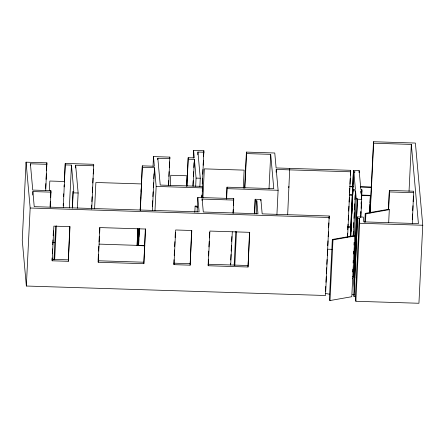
<?xml version="1.0" encoding="UTF-8"?>
<svg xmlns="http://www.w3.org/2000/svg" width="445" height="445" viewBox="0 0 445 445"><rect width="100%" height="100%" fill="white"/><g stroke="black" fill="none" stroke-linecap="round" stroke-linejoin="round"><path stroke-width="0.67" d="M45.724 190.555L46.87 162.837L26.066 162.175L22.25 240.189L26.35 286.024L325.523 295.502L329.205 216.003L262.172 213.878L260.881 199.449L255.191 199.265L254.479 213.767M30.332 165.173L30.399 163.793L47.003 164.322M26.35 286.024L30.165 208.01L26.066 162.175M32.713 195.021L32.886 191.567L50.986 192.14L50.24 207.331M45.624 188.38L45.857 183.546M46.063 179.402L46.33 173.878M46.502 170.429L46.736 165.596M46.803 164.216L46.87 162.837M49.345 190.738L49.818 181.032L64.62 181.499M50.074 206.536L50.313 201.702M50.513 197.558L50.852 190.655L32.752 190.082L30.399 163.793M52.16 260.798L53.856 226.127L69.999 226.639L68.302 261.31L52.16 260.798L52.093 257.928M52.299 253.767L52.538 248.911M52.738 244.75L52.977 239.894M53.178 235.733L53.417 230.883M53.995 259.902L55.647 226.116M54.679 259.607L56.331 225.821M63.196 205.529L63.296 203.46M63.629 196.557L63.769 193.792M64.102 186.889L64.208 184.82M64.341 182.055L65.254 163.415L93.711 164.316L91.748 208.61M63.29 207.709L65.254 163.415M69.359 207.898L71.45 165.095L65.387 164.9M68.302 261.31L69.798 226.538M72.296 207.926L73.102 191.361L73.803 191.383L71.45 165.095M72.496 208.032L73.102 191.361M75.516 167.988L75.65 165.229L93.845 165.801M77.391 208.188L78.136 193.002L75.65 165.229M91.514 209.195L91.72 205.05M91.887 201.602L92.121 196.768M92.326 192.624L92.593 187.1M92.799 182.956L93.033 178.128M93.239 173.984L93.472 169.15M94.59 208.844L95.881 182.489L141.51 183.935L140.22 210.29M98.123 260.08L98.389 254.529M98.562 251.063L98.801 246.207M99.001 242.047L99.274 236.501M99.441 233.03L99.713 227.484M98.217 262.255L99.914 227.584L145.543 229.03L143.846 263.701L98.217 262.255L98.128 261.265M137.705 228.391L137.121 245.345L138.295 245.379L139.107 228.797M137.121 245.345L137.933 228.758M138.173 242.937L138.378 238.793M138.612 233.959L138.851 229.119M138.74 239.037L138.64 245.356L144.658 245.551M138.84 236.968L139.213 229.375M140.158 210.04L140.331 206.591M140.631 200.378L140.765 197.613M141.071 191.4L141.204 188.641M141.443 183.807L142.322 165.857L154.359 166.241L153.492 156.595L169.823 157.113L168.644 185.559M138.64 245.356L139.446 228.786M140.359 210.146L142.322 165.857M143.846 263.701L145.343 228.93M153.019 166.263L153.492 156.595M152.396 206.28L152.668 200.756M152.869 196.618L153.108 191.784M153.308 187.64L153.547 182.806M153.748 178.667L153.987 173.834M152.396 210.53L154.487 167.726L142.456 167.342M154.982 210.58L156.162 186.416L154.487 167.726M157.758 159.627L157.83 158.248L169.957 158.631M168.438 185.42L168.677 180.587M168.878 176.442L169.111 171.614M169.317 167.47L169.584 161.947M169.756 158.492L169.823 157.113M170.274 185.665L170.78 175.263L186.922 175.775L186.416 186.177M173.978 264.658L175.675 229.982L191.817 230.493L190.121 265.17L173.978 264.658L174.017 259.702M174.223 255.541L174.49 249.995M174.662 246.53L174.902 241.674M175.102 237.513L175.341 232.657M186.817 185.999L188.202 157.697L194.265 157.886L193.597 150.427L203.86 150.749L202.241 188.135M187.022 186.138L188.202 157.697M193.23 158.019L193.597 150.427M192.919 185.504L193.152 180.67M193.358 176.526L193.592 171.698M193.792 167.554L194.031 162.72M193.085 186.333L194.404 159.405L188.341 159.215M190.121 265.17L191.617 230.393M195.672 186.383L196.078 178.1L194.404 159.405M194.815 212.348L195.121 206.141L196.167 205.957L197.296 206.647M197.797 154.804L197.93 152.045L203.994 152.234M197.096 211.948L197.808 197.452L233.731 198.587L233.219 213.188M199.866 186.516L200.272 178.228L197.93 152.045M202.241 183.891L202.514 178.367M202.714 174.223L202.948 169.389M203.154 165.245L203.387 160.417M203.593 156.273L203.86 150.749M201.802 197.113L201.902 195.038M201.919 198.136L202.052 195.377M202.258 191.233L202.492 186.399L160.228 185.064L157.83 158.248M202.069 200.45L202.141 199.071L233.864 200.072M202.152 197.552L202.492 186.399M202.909 197.992L204.333 168.866L244.149 170.129L243.27 188.157M208.204 265.743L209.901 231.066L249.717 232.329L248.021 267L208.204 265.743L208.305 259.402M208.477 255.931L208.716 251.08M208.916 246.919L209.189 241.368M209.356 237.903L209.628 232.357M226.461 198.915L227.033 187.178L273.775 188.658L270.705 154.348L246.541 153.581L246.408 152.095L274.771 152.997L276.111 167.954L350.66 170.318L347.617 236.701M226.661 199.021L227.033 187.178M230.488 264.864L230.555 263.485M230.721 260.03L230.994 254.507M231.161 251.058L231.433 245.534M231.634 241.39L231.873 236.556M233.019 213.083L233.191 209.634M233.391 205.49L233.731 198.587M230.688 264.97L232.307 231.828M234.165 265.137L235.817 231.35M234.815 265.537L236.467 231.75M244.65 187.996L246.408 152.095M244.85 188.102L246.541 153.581M248.021 267L249.517 232.229M254.679 213.873L255.191 199.265M256.175 213.917L256.815 200.801L255.324 200.751M260.815 200.829L260.881 199.449M269.019 188.869L270.705 154.348M276.111 172.204L276.245 169.439L350.788 171.803M276.929 214.44L278.108 190.276L276.245 169.439M288.788 187.718L288.866 186.338M287.67 214.746L289.734 168.388M325.523 291.252L325.762 286.419M325.963 282.28L326.235 276.757M326.402 273.302L326.675 267.779M326.841 264.33L327.081 259.496M327.281 255.352L327.553 249.829M327.754 245.69L327.993 240.856M328.193 236.712L328.427 231.878M328.632 227.74L328.866 222.906M329.072 218.762L329.205 216.003M332.326 239.466L329.361 300.141L330.012 300.542L351.789 296.709L354.754 236.034L354.103 235.633L332.326 239.466L332.977 239.861L354.754 236.034M330.012 300.542L332.977 239.861M347.384 237.285L347.584 233.141M347.751 229.692L348.023 224.169M348.224 220.025L348.463 215.191M348.663 211.047L348.902 206.219M349.103 202.075L349.342 197.241M349.542 193.097L349.781 188.268M349.981 184.124L350.254 178.601M350.421 175.146L350.66 170.318M350.221 236.684L353.458 170.407L359.154 170.585L360.851 189.542L361.824 189.57L361.957 191.055L361.551 199.343M350.421 236.79L353.458 170.407M350.638 236.234L352.935 189.292L355.41 189.37L353.864 172.137L355.088 171.937L353.591 171.892M350.96 231.506L351.166 227.367M351.4 222.533L351.639 217.7M351.839 213.556L352.078 208.727M352.312 203.893L352.518 199.749M352.752 194.916L352.957 190.777M353.024 189.392L353.864 172.137M350.838 236.34L352.935 189.292M353.113 236.317L353.347 231.483M353.553 227.339L353.786 222.506M353.992 218.367L354.259 212.844M354.431 209.389L354.698 203.866M354.904 199.722L355.138 194.893M353.347 235.728L355.544 190.855L353.069 190.777M352.674 271.984L352.807 269.219M353.113 263.006L353.247 260.247M353.553 254.034L353.686 251.269M353.992 245.056L354.125 242.297M354.431 236.084L356.25 198.804L355.544 190.855M354.91 277.268L353.714 277.229L353.675 276.857L357.491 198.843L356.25 198.804M353.714 277.229L357.491 198.843M359.048 172.654L359.154 170.585M373.5 141.733L373.633 143.218L411.33 144.414L418.417 223.601L363.743 221.871L363.315 217.082L357.619 216.899L353.936 296.403L355.433 296.448L355.861 301.271L418.934 303.268L422.75 225.253L415.396 143.056L373.5 141.733L370.023 212.844M353.936 296.403L357.619 216.899M355.433 296.448L359.249 218.434L357.752 218.389M360.878 193.097L360.978 191.027L361.957 191.055M355.861 301.271L359.677 223.257L359.249 218.434M360.678 213.044L360.745 211.664M361.118 204.071L361.218 201.997M361.551 195.094L361.824 189.57M360.673 217.293L360.945 211.77M361.112 208.316L361.418 202.102M360.845 217.299L361.724 199.349L360.978 191.027M364.8 222.35L365.234 213.389L388.657 209.267L389.308 209.662L388.669 222.767M365.484 222.061L365.885 213.784L365.234 213.389M369.578 211.942L369.951 204.344M370.018 202.959L370.39 195.361L361.362 195.071M369.584 213.049L370.39 195.361M370.223 212.949L373.633 143.218M388.463 209.083L389.375 190.443L413.672 191.211L412.287 223.768M388.663 209.189L389.375 190.443M409.033 191.361L411.33 144.414M412.287 219.518L412.56 213.995M412.726 210.546L412.966 205.712M413.166 201.568L413.438 196.045M365.885 213.784L389.308 209.662M196.078 178.1L200.272 178.228M349.865 186.321L353.336 186.433M360.278 186.65L371.386 187M349.898 186.739L353.375 186.844M360.317 187.067L371.425 187.417M389.509 191.929L413.805 192.702M156.162 186.416L202.625 187.89M227.167 188.663L278.108 190.276M349.559 194.699L352.334 194.788M349.598 195.116L352.373 195.205M361.401 195.489L370.429 195.778M357.524 199.215L361.724 199.349M73.236 192.846L78.136 193.002M30.165 208.01L329.339 217.488M359.677 223.257L422.75 225.253M348.04 226.9L350.821 226.989M347.445 226.972L350.905 227.078M327.592 249.2L332.437 249.356M52.71 242.636L54.707 242.697M99.079 244.105L136.876 245.362A0.873 0.306 2.8 0 0 136.943 245.451L144.92 245.885M52.026 259.313L68.168 259.824M98.089 260.77L143.718 262.216M173.85 263.173L189.993 263.679M208.071 264.252L247.887 265.515M352.44 276.818L353.675 276.857M352.568 278.303L353.191 278.32L354.342 291.191M325.523 293.655L327.064 293.711A0.834 0.295 2.8 0 1 327.298 293.75A0.879 0.306 2.8 0 1 327.62 293.856A0.834 0.295 2.8 0 1 327.743 293.967L329.801 294.156M354.137 294.562L353.035 294.529A0.834 0.295 2.8 0 0 352.79 294.546L352.729 294.557A0.879 0.306 2.8 0 0 352.39 294.668M195.121 206.141L197.374 207.52M256.815 200.801L257.972 213.745L203.298 212.015L202.141 199.071M197.808 197.452L199.099 211.881L34.232 206.658L32.886 191.567M138.189 244.21L138.295 245.379M50.852 190.655L50.986 192.14"/></g></svg>
